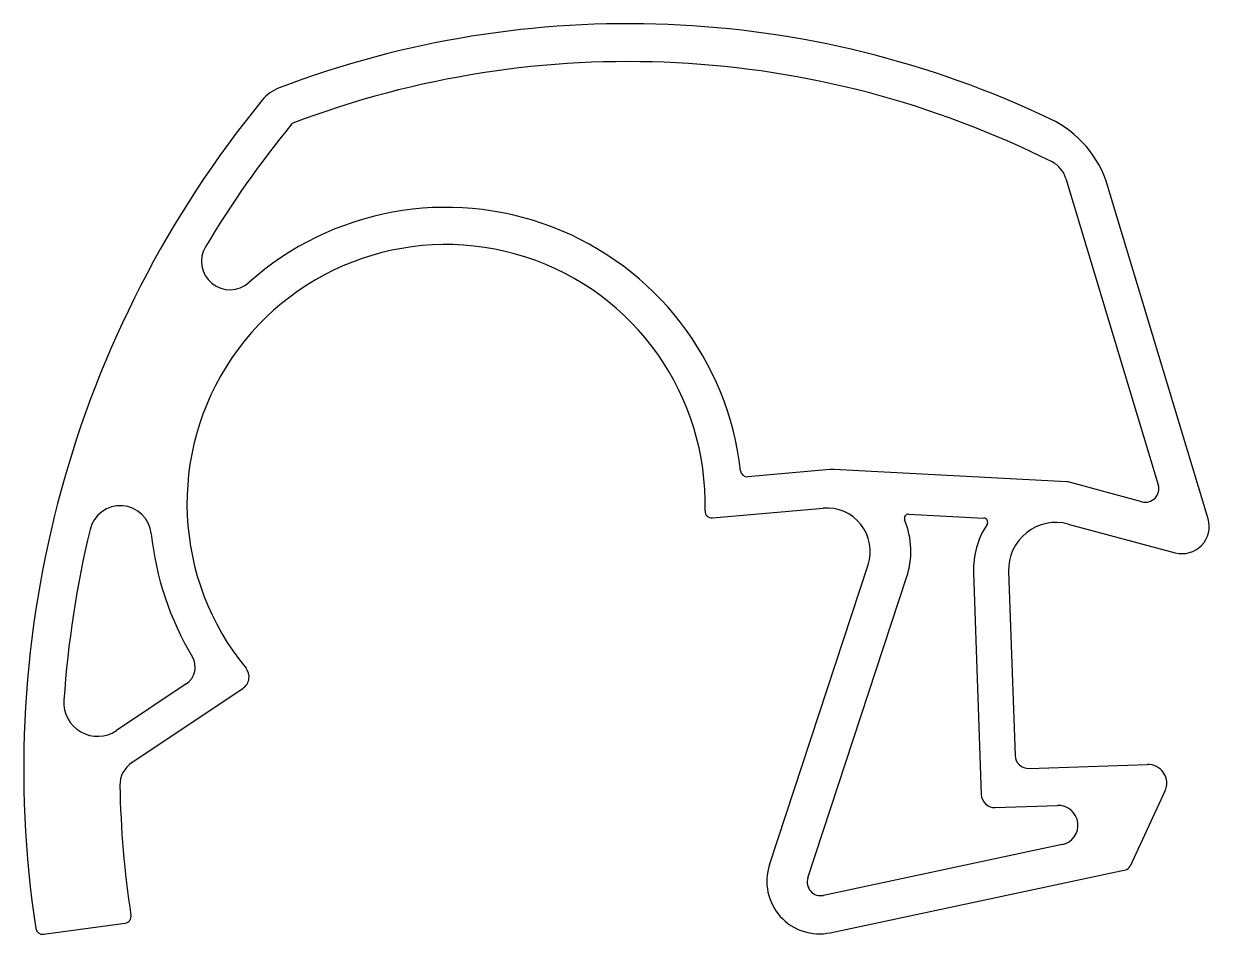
# Model space of a CAD drawing. Extents: x 1625.6 to 1713.3, y 2252.8 to 2320.1.
import ezdxf

# ---------------------------------------------------------------- set-up
doc = ezdxf.new("R2010")
doc.units = 0
doc.layers.get('0').update_dxf_attribs({"linetype": 'CONTINUOUS'})

msp = doc.modelspace()

# ---------------------------------------------------------------- linework, layer by layer
for p, q in [((1702.677, 2308.65), (1709.514, 2286.005)), ((1713.197, 2283.493), (1705.761, 2308.122)), ((1685.24, 2287.123), (1679.172, 2286.592)), ((1702.75, 2286.225), (1685.518, 2287.128)), ((1708.298, 2284.75), (1702.854, 2286.208)), ((1676.552, 2283.552), (1684.742, 2284.269)), ((1691.056, 2283.834), (1696.621, 2283.542)), ((1702.856, 2283.102), (1710.765, 2280.983)), ((1680.772, 2257.91), (1688.061, 2280.082)), ((1695.853, 2279.508), (1696.426, 2263.11)), ((1698.452, 2279.599), (1698.927, 2265.999)), ((1683.613, 2256.946), (1690.911, 2279.145)), ((1637.659, 2271.283), (1632.503, 2267.832)), ((1633.644, 2265.467), (1641.865, 2270.97)), ((1699.961, 2265.035), (1708.691, 2265.34)), ((1710.008, 2263.349), (1707.427, 2257.812)), ((1697.46, 2262.146), (1702.06, 2262.306)), ((1702.416, 2259.406), (1684.77, 2255.655)), ((1685.268, 2252.899), (1707.078, 2257.534)), ((1627.104, 2252.785), (1633.148, 2253.613))]:
    msp.add_line(p, q)
for centre, radius, start, end in [((1670.34, 2247.457), 72.621, 64.55642, 110.81408), ((1670.34, 2247.457), 69.821, 63.34801, 110.81408), ((1645.601, 2312.534), 3, 110.81408, 140.74052), ((1703.763, 2264.998), 78.117, 140.74052, 188.68304), ((1698.103, 2305.81), 8, 16.8, 64.55642), ((1703.763, 2264.998), 75.317, 140.74052, 149.17343), ((1645.601, 2312.534), 0.2, 110.81408, 140.74052), ((1700.763, 2308.072), 2, 16.8, 63.34801), ((1656.866, 2284.607), 21.9, 6.36426, 131.73381), ((1656.866, 2284.607), 19.15, 358.37601, 219.45929), ((1640.89, 2302.517), 2.1, 149.17343, 311.73381), ((1679.128, 2287.09), 0.5, 186.36426, 275), ((1685.414, 2285.131), 2, 87, 95), ((1702.724, 2285.725), 0.5, 75, 87), ((1708.557, 2285.716), 1, 255, 16.8), ((1632.791, 2282.156), 2.3, 5.81452, 166.40929), ((1676.509, 2284.05), 0.5, 178.37601, 275), ((1685.021, 2281.081), 3.2, 341.8, 95), ((1691.041, 2283.534), 0.3, 87, 202.17123), ((1685.021, 2281.081), 6.2, 341.8, 22.17123), ((1701.95, 2279.721), 6.1, 146.62234, 182), ((1696.605, 2283.242), 0.3, 326.62234, 87), ((1701.95, 2279.721), 3.5, 75, 182), ((1711.283, 2282.915), 2, 255, 16.8), ((1703.763, 2264.998), 75.317, 166.40929, 176.13262), ((1656.866, 2284.607), 21.9, 185.81452, 211.07386), ((1636.824, 2272.53), 1.5, 303.8, 31.07386), ((1641.309, 2271.801), 1, 303.8, 39.45929), ((1631.112, 2269.909), 2.5, 176.13262, 303.8), ((1634.757, 2263.805), 2, 123.8, 180.99043), ((1699.926, 2266.034), 1, 182, 272), ((1708.74, 2263.94), 1.4, 335, 92), ((1703.763, 2264.998), 71.017, 180.99043, 188.75837), ((1697.426, 2263.145), 1, 182, 272), ((1702.111, 2260.841), 1.467, 282, 92), ((1684.461, 2256.697), 3.884, 161.8, 282), ((1706.974, 2258.023), 0.5, 282, 335), ((1684.563, 2256.634), 1, 161.8, 282), ((1633.08, 2254.108), 0.5, 277.8, 8.75837), ((1627.036, 2253.28), 0.5, 188.68304, 277.8)]:
    msp.add_arc(centre, radius, start, end)

doc.saveas('drawing.dxf')
